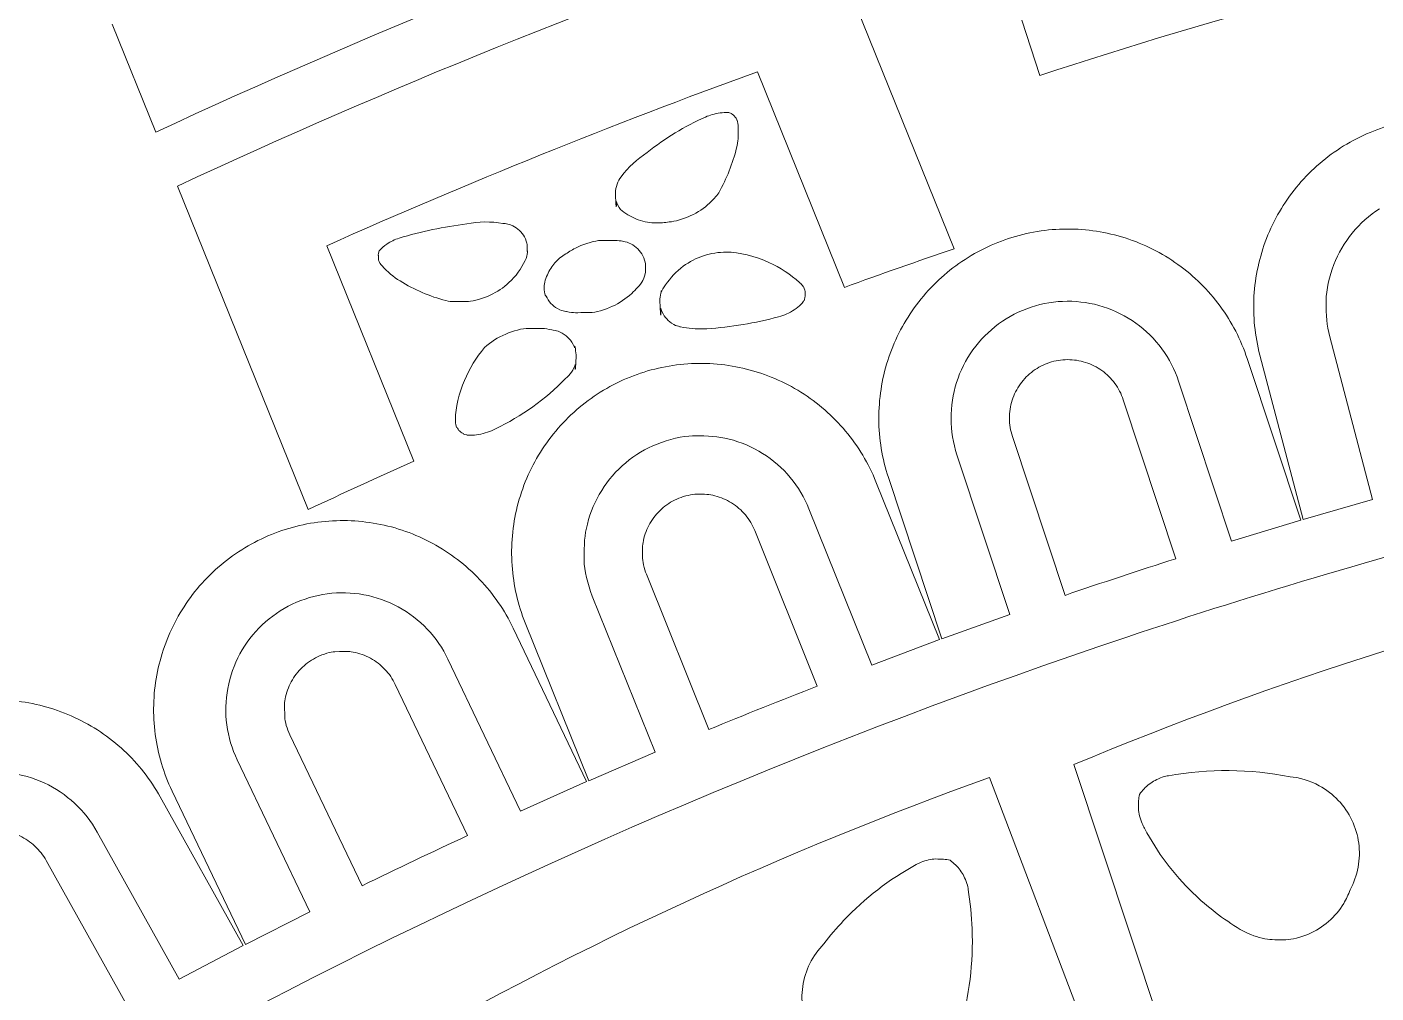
# Model space of a CAD drawing. Header units: millimetres. Extents: x -216 to 235, y -247 to 205.
# Drawn here: x -54.93 to -26.04, y 93.3 to 113.98 of the extents above; entities that cross this region are included whole.
import ezdxf

# ---------------------------------------------------------------- set-up
doc = ezdxf.new("R2010")
doc.units = ezdxf.units.MM
doc.header["$MEASUREMENT"] = 0
doc.layers.add('Camada 1', color=7, linetype='Continuous')

msp = doc.modelspace()

# ---------------------------------------------------------------- linework, layer by layer
at = {"layer": 'Camada 1', "color": 240, "lineweight": 18}
msp.add_open_spline([(40.386, -243.7514), (52.549, -242.0562), (64.5321, -239.369), (76.2543, -235.708), (76.2543, -235.708), (98.8911, -228.6351), (120.1427, -218.1082), (139.486, -204.3864), (139.486, -204.3864), (164.4969, -186.644), (185.4274, -164.233), (201.4217, -138.0695), (201.4217, -138.0695), (213.7717, -117.7741), (222.7947, -95.7966), (228.2686, -72.6782), (228.2686, -72.6782), (232.7664, -53.682), (234.7784, -34.2646), (234.2711, -14.7498), (234.2711, -14.7498), (233.6078, 8.9614), (229.2434, 32.277), (221.2854, 54.6227), (221.2854, 54.6227), (213.3274, 76.9685), (201.9717, 97.7943), (187.498, 116.5872), (187.498, 116.5872), (182.1139, 123.578), (176.3293, 130.2413), (170.1642, 136.5541), (170.1642, 136.5541), (153.5928, 153.4769), (134.5781, 167.599), (113.5883, 178.5727), (113.5883, 178.5727), (92.5985, 189.5464), (70.1505, 197.1015), (46.7969, 201.0519), (46.7969, 201.0519), (39.0919, 202.3552), (31.3295, 203.2562), (23.5308, 203.7524), (23.5308, 203.7524), (0.054, 205.2792), (-23.3725, 203.1146), (-46.1721, 197.3119), (-46.1721, 197.3119), (-57.2082, 194.503), (-67.9982, 190.8615), (-78.4793, 186.4083), (-78.4793, 186.4083), (-100.2525, 177.1917), (-120.3159, 164.6826), (-138.1754, 149.1888), (-138.1754, 149.1888), (-156.0349, 133.6951), (-171.2507, 115.5983), (-183.4483, 95.344), (-183.4483, 95.344), (-190.4371, 83.7389), (-196.3515, 71.5511), (-201.1434, 58.8799), (-201.1434, 58.8799), (-210.746, 33.3304), (-215.639, 6.4782), (-215.6655, -20.8162), (-215.6655, -20.8162), (-215.6885, -44.4186), (-212.0189, -67.7341), (-204.7472, -90.1884), (-204.7472, -90.1884), (-197.4754, -112.6427), (-186.7806, -133.683), (-172.926, -152.7913), (-172.926, -152.7913), (-167.4686, -160.3181), (-161.5547, -167.4917), (-155.2071, -174.2846)], degree=3, knots=[0, 0, 0, 0, 0.047619, 0.047619, 0.047619, 0.047619, 0.0952381, 0.0952381, 0.0952381, 0.0952381, 0.1428571, 0.1428571, 0.1428571, 0.1428571, 0.1904762, 0.1904762, 0.1904762, 0.1904762, 0.2380952, 0.2380952, 0.2380952, 0.2380952, 0.2857143, 0.2857143, 0.2857143, 0.2857143, 0.3333333, 0.3333333, 0.3333333, 0.3333333, 0.3809524, 0.3809524, 0.3809524, 0.3809524, 0.4285714, 0.4285714, 0.4285714, 0.4285714, 0.4761905, 0.4761905, 0.4761905, 0.4761905, 0.5238095, 0.5238095, 0.5238095, 0.5238095, 0.5714286, 0.5714286, 0.5714286, 0.5714286, 0.6190476, 0.6190476, 0.6190476, 0.6190476, 0.6666667, 0.6666667, 0.6666667, 0.6666667, 0.7142857, 0.7142857, 0.7142857, 0.7142857, 0.7619048, 0.7619048, 0.7619048, 0.7619048, 0.8095238, 0.8095238, 0.8095238, 0.8095238, 0.8571429, 0.8571429, 0.8571429, 0.8571429, 0.9047619, 0.9047619, 0.9047619, 0.9047619, 1, 1, 1, 1], dxfattribs=at)
at = {"layer": 'Camada 1', "color": 250, "lineweight": 18}
for points, knots in [([(169.4556, 135.5004), (152.9965, 152.348), (134.1044, 166.4135), (113.2447, 177.3504), (113.2447, 177.3504), (92.385, 188.2873), (70.0712, 195.8264), (46.8527, 199.782), (46.8527, 199.782), (39.1901, 201.0875), (31.4701, 201.9926), (23.7134, 202.4951), (23.7134, 202.4951), (0.3708, 204.0413), (-22.9262, 201.9169), (-45.6041, 196.1741), (-45.6041, 196.1741), (-56.5864, 193.3931), (-67.3248, 189.7829), (-77.7567, 185.3645), (-77.7567, 185.3645), (-99.4202, 176.2238), (-119.3871, 163.8067), (-137.1658, 148.419), (-137.1658, 148.419), (-154.9444, 133.0313), (-170.097, 115.0518), (-182.2504, 94.9233), (-182.2504, 94.9233), (-189.2131, 83.3915), (-195.1084, 71.2792), (-199.8881, 58.6848), (-199.8881, 58.6848), (-209.4979, 33.2044), (-214.3954, 6.4161), (-214.4225, -20.8161), (-214.4225, -20.8161), (-214.4225, -44.3152), (-210.6959, -67.68), (-203.3914, -90.0987), (-203.3914, -90.0987), (-196.087, -112.5174), (-185.3655, -133.5174), (-171.4908, -152.5816), (-171.4908, -152.5816), (-166.2338, -159.8049), (-160.555, -166.7015), (-154.4747, -173.2469), (-154.4747, -173.2469), (-138.5335, -190.4321), (-120.1002, -204.912), (-99.6287, -216.33), (-99.6287, -216.33), (-77.9909, -228.3986), (-54.6567, -236.727), (-30.2673, -241.0865), (-30.2673, -241.0865), (-7.2069, -245.2627), (16.2229, -245.78), (39.4452, -242.6257)], [0, 0, 0, 0, 0.0625, 0.0625, 0.0625, 0.0625, 0.125, 0.125, 0.125, 0.125, 0.1875, 0.1875, 0.1875, 0.1875, 0.25, 0.25, 0.25, 0.25, 0.3125, 0.3125, 0.3125, 0.3125, 0.375, 0.375, 0.375, 0.375, 0.4375, 0.4375, 0.4375, 0.4375, 0.5, 0.5, 0.5, 0.5, 0.5625, 0.5625, 0.5625, 0.5625, 0.625, 0.625, 0.625, 0.625, 0.6875, 0.6875, 0.6875, 0.6875, 0.75, 0.75, 0.75, 0.75, 0.8125, 0.8125, 0.8125, 0.8125, 0.875, 0.875, 0.875, 0.875, 1, 1, 1, 1]), ([(-42.0857, 142.4532), (-59.2763, 137.0247), (-75.4061, 128.9738), (-90.0778, 118.4987), (-90.0778, 118.4987), (-106.2467, 106.9547), (-120.1877, 92.8004), (-131.4849, 76.4581)], [0, 0, 0, 0, 0.3333333, 0.3333333, 0.3333333, 0.3333333, 1, 1, 1, 1]), ([(-150.9205, -77.3759), (-156.868, -60.4674), (-160.0972, -42.8367), (-160.5287, -24.9179), (-160.5287, -24.9179), (-160.7768, -14.6119), (-160.0916, -4.3259), (-158.4785, 5.8561), (-158.4785, 5.8561), (-155.6464, 23.5449), (-150.0821, 40.5729), (-141.9225, 56.5208), (-141.9225, 56.5208), (-133.7982, 72.3997), (-123.2997, 86.8191), (-110.6833, 99.4273), (-110.6833, 99.4273), (-98.0511, 112.0511), (-83.5997, 122.5434), (-67.6849, 130.6458), (-67.6849, 130.6458), (-59.3304, 134.8992), (-50.6531, 138.4478), (-41.7123, 141.2675)], [0, 0, 0, 0, 0.1428571, 0.1428571, 0.1428571, 0.1428571, 0.2857143, 0.2857143, 0.2857143, 0.2857143, 0.4285714, 0.4285714, 0.4285714, 0.4285714, 0.5714286, 0.5714286, 0.5714286, 0.5714286, 0.7142857, 0.7142857, 0.7142857, 0.7142857, 1, 1, 1, 1]), ([(-22.3298, 117.2823), (-22.1111, 116.88), (-21.8333, 116.5159), (-21.503, 116.1987), (-21.503, 116.1987), (-25.4611, 115.2875), (-29.3751, 114.2027), (-33.2375, 112.9464)], [0, 0, 0, 0, 0.3333333, 0.3333333, 0.3333333, 0.3333333, 1, 1, 1, 1]), ([(-42.2205, 110.0739), (-42.1204, 109.9901), (-42.0083, 109.923), (-41.8872, 109.8743), (-41.8872, 109.8743), (-41.7661, 109.8255), (-41.6104, 109.7874), (-41.5086, 109.7874), (-41.5086, 109.7874), (-41.3393, 109.7874), (-41.2831, 109.7873), (-41.1724, 109.8102), (-41.1724, 109.8102), (-41.0643, 109.8102), (-40.8555, 109.8747), (-40.7086, 109.9433), (-40.7086, 109.9433), (-40.5616, 110.0118), (-40.4271, 110.1025), (-40.3085, 110.2131), (-40.3085, 110.2131), (-40.2363, 110.2805), (-40.1709, 110.3545), (-40.1128, 110.4344), (-40.1128, 110.4344), (-39.9436, 110.7358), (-39.8159, 111.0569), (-39.7318, 111.3921), (-39.7318, 111.3921), (-39.6919, 111.5515), (-39.6994, 111.5981), (-39.6994, 111.8787), (-39.6994, 111.8787), (-39.6994, 111.9055), (-39.7194, 112.0318), (-39.7194, 111.9733), (-39.7194, 111.9733), (-39.7194, 111.9867), (-39.7677, 112.0747), (-39.7677, 112.057), (-39.7677, 112.057), (-39.7677, 112.0666), (-39.829, 112.1218), (-39.8394, 112.1218), (-39.8394, 112.1218), (-39.831, 112.1218), (-39.8905, 112.1513), (-39.8973, 112.1513), (-39.8973, 112.1513), (-40.0359, 112.1513), (-40.1365, 112.1401), (-40.2519, 112.1067), (-40.2519, 112.1067), (-40.3012, 112.0924), (-40.3494, 112.0748), (-40.3963, 112.054), (-40.3963, 112.054), (-40.8445, 111.8556), (-41.2634, 111.6011), (-41.6462, 111.2949)], [0, 0, 0, 0, 0.0625, 0.0625, 0.0625, 0.0625, 0.125, 0.125, 0.125, 0.125, 0.1875, 0.1875, 0.1875, 0.1875, 0.25, 0.25, 0.25, 0.25, 0.3125, 0.3125, 0.3125, 0.3125, 0.375, 0.375, 0.375, 0.375, 0.4375, 0.4375, 0.4375, 0.4375, 0.5, 0.5, 0.5, 0.5, 0.5625, 0.5625, 0.5625, 0.5625, 0.625, 0.625, 0.625, 0.625, 0.6875, 0.6875, 0.6875, 0.6875, 0.75, 0.75, 0.75, 0.75, 0.8125, 0.8125, 0.8125, 0.8125, 0.875, 0.875, 0.875, 0.875, 1, 1, 1, 1]), ([(-20.6984, 109.016), (-20.8066, 109.4275), (-20.9778, 109.8171), (-21.2079, 110.175), (-21.2079, 110.175), (-21.4379, 110.533), (-21.7211, 110.8506), (-22.0506, 111.12), (-22.0506, 111.12), (-22.38, 111.3893), (-22.7474, 111.6039), (-23.144, 111.7582), (-23.144, 111.7582), (-23.5405, 111.9126), (-23.9563, 112.0031), (-24.3812, 112.0274), (-24.3812, 112.0274), (-24.806, 112.0517), (-25.2294, 112.0092), (-25.6409, 111.9011), (-25.6409, 111.9011), (-26.0525, 111.7929), (-26.442, 111.6217), (-26.8, 111.3916), (-26.8, 111.3916), (-27.158, 111.1616), (-27.4755, 110.8783), (-27.7449, 110.5489), (-27.7449, 110.5489), (-28.0143, 110.2195), (-28.2288, 109.852), (-28.3832, 109.4555), (-28.3832, 109.4555), (-28.5376, 109.059), (-28.628, 108.6432), (-28.6523, 108.2184), (-28.6523, 108.2184), (-28.6766, 107.7935), (-28.6342, 107.3701), (-28.526, 106.9586)], [0, 0, 0, 0, 0.0909091, 0.0909091, 0.0909091, 0.0909091, 0.1818182, 0.1818182, 0.1818182, 0.1818182, 0.2727273, 0.2727273, 0.2727273, 0.2727273, 0.3636364, 0.3636364, 0.3636364, 0.3636364, 0.4545455, 0.4545455, 0.4545455, 0.4545455, 0.5454545, 0.5454545, 0.5454545, 0.5454545, 0.6363636, 0.6363636, 0.6363636, 0.6363636, 0.7272727, 0.7272727, 0.7272727, 0.7272727, 0.8181818, 0.8181818, 0.8181818, 0.8181818, 1, 1, 1, 1]), ([(-41.6462, 111.2949), (-41.8601, 111.1547), (-42.0472, 110.9803), (-42.2022, 110.7768), (-42.2022, 110.7768), (-42.2404, 110.7276), (-42.2706, 110.6731), (-42.2917, 110.6145), (-42.2917, 110.6145), (-42.3129, 110.5559), (-42.3267, 110.4872), (-42.3267, 110.4324), (-42.3267, 110.4324), (-42.3267, 110.3601), (-42.3038, 109.9291), (-42.3038, 110.2484), (-42.3038, 110.2484), (-42.3038, 110.217), (-42.2577, 110.1272), (-42.2205, 110.0739)], [0, 0, 0, 0, 0.1666667, 0.1666667, 0.1666667, 0.1666667, 0.3333333, 0.3333333, 0.3333333, 0.3333333, 0.5, 0.5, 0.5, 0.5, 0.6666667, 0.6666667, 0.6666667, 0.6666667, 1, 1, 1, 1]), ([(-27.0306, 107.3516), (-27.0974, 107.6059), (-27.1086, 107.7843), (-27.1086, 108.1301), (-27.1086, 108.1301), (-27.1086, 108.3427), (-27.0377, 108.6495), (-26.9423, 108.8945), (-26.9423, 108.8945), (-26.8469, 109.1395), (-26.7144, 109.3666), (-26.5479, 109.5701), (-26.5479, 109.5701), (-26.3815, 109.7737), (-26.1852, 109.9487), (-25.964, 110.0908)], [0, 0, 0, 0, 0.2, 0.2, 0.2, 0.2, 0.4, 0.4, 0.4, 0.4, 0.6, 0.6, 0.6, 0.6, 1, 1, 1, 1]), ([(-47.3815, 109.1923), (-47.3815, 109.2285), (-47.4057, 109.1264), (-47.4057, 109.106), (-47.4057, 109.106), (-47.4057, 109.0467), (-47.4021, 109.2007), (-47.4021, 109.0164), (-47.4021, 109.0164), (-47.4021, 108.9997), (-47.371, 108.9066), (-47.371, 108.9324), (-47.371, 108.9324), (-47.371, 108.9232), (-47.327, 108.8659), (-47.3196, 108.8659), (-47.3196, 108.8659), (-47.2076, 108.7406), (-47.079, 108.6324), (-46.9362, 108.5437), (-46.9362, 108.5437), (-46.6324, 108.3549), (-46.3037, 108.2138), (-45.9576, 108.1236), (-45.9576, 108.1236), (-45.7978, 108.0922), (-45.8045, 108.1059), (-45.4733, 108.1059), (-45.4733, 108.1059), (-45.3643, 108.1059), (-45.155, 108.1701), (-45.0073, 108.2387), (-45.0073, 108.2387), (-44.8596, 108.3073), (-44.7244, 108.3981), (-44.6052, 108.509), (-44.6052, 108.509), (-44.4599, 108.644), (-44.3429, 108.8041), (-44.2584, 108.9835), (-44.2584, 108.9835), (-44.2335, 109.0364), (-44.2098, 109.112), (-44.2098, 109.1506), (-44.2098, 109.1506), (-44.2098, 109.2754), (-44.2152, 109.0367), (-44.2152, 109.3245), (-44.2152, 109.3245), (-44.2152, 109.3577), (-44.246, 109.437), (-44.2741, 109.4883), (-44.2741, 109.4883), (-44.3023, 109.5395), (-44.3381, 109.5858), (-44.3807, 109.6258), (-44.3807, 109.6258), (-44.4233, 109.6658), (-44.4717, 109.6987), (-44.5246, 109.7237), (-44.5246, 109.7237), (-44.5904, 109.7546), (-44.6712, 109.7759), (-44.7335, 109.7759), (-44.7335, 109.7759), (-44.9916, 109.8211), (-45.2535, 109.8181), (-45.5105, 109.767), (-45.5105, 109.767), (-46.0006, 109.7056), (-46.4837, 109.6031), (-46.9566, 109.4603), (-46.9566, 109.4603), (-47.0515, 109.4317), (-47.1409, 109.3885), (-47.2223, 109.3319), (-47.2223, 109.3319), (-47.2805, 109.2914), (-47.3338, 109.2447), (-47.3815, 109.1923)], [0, 0, 0, 0, 0.047619, 0.047619, 0.047619, 0.047619, 0.0952381, 0.0952381, 0.0952381, 0.0952381, 0.1428571, 0.1428571, 0.1428571, 0.1428571, 0.1904762, 0.1904762, 0.1904762, 0.1904762, 0.2380952, 0.2380952, 0.2380952, 0.2380952, 0.2857143, 0.2857143, 0.2857143, 0.2857143, 0.3333333, 0.3333333, 0.3333333, 0.3333333, 0.3809524, 0.3809524, 0.3809524, 0.3809524, 0.4285714, 0.4285714, 0.4285714, 0.4285714, 0.4761905, 0.4761905, 0.4761905, 0.4761905, 0.5238095, 0.5238095, 0.5238095, 0.5238095, 0.5714286, 0.5714286, 0.5714286, 0.5714286, 0.6190476, 0.6190476, 0.6190476, 0.6190476, 0.6666667, 0.6666667, 0.6666667, 0.6666667, 0.7142857, 0.7142857, 0.7142857, 0.7142857, 0.7619048, 0.7619048, 0.7619048, 0.7619048, 0.8095238, 0.8095238, 0.8095238, 0.8095238, 0.8571429, 0.8571429, 0.8571429, 0.8571429, 0.9047619, 0.9047619, 0.9047619, 0.9047619, 1, 1, 1, 1]), ([(-28.7981, 106.882), (-28.9319, 107.286), (-29.1272, 107.664), (-29.3793, 108.0068), (-29.3793, 108.0068), (-29.6314, 108.3497), (-29.9339, 108.6488), (-30.2796, 108.897), (-30.2796, 108.897), (-30.6253, 109.1451), (-31.0055, 109.3361), (-31.411, 109.4653), (-31.411, 109.4653), (-31.8164, 109.5945), (-32.2267, 109.6562), (-32.6626, 109.6562), (-32.6626, 109.6562), (-33.0783, 109.6562), (-33.508, 109.5849), (-33.912, 109.4511), (-33.912, 109.4511), (-34.3159, 109.3173), (-34.6939, 109.1219), (-35.0368, 108.8699), (-35.0368, 108.8699), (-35.3796, 108.6178), (-35.6788, 108.3152), (-35.9269, 107.9695), (-35.9269, 107.9695), (-36.1751, 107.6238), (-36.3661, 107.2436), (-36.4953, 106.8381)], [0, 0, 0, 0, 0.1111111, 0.1111111, 0.1111111, 0.1111111, 0.2222222, 0.2222222, 0.2222222, 0.2222222, 0.3333333, 0.3333333, 0.3333333, 0.3333333, 0.4444444, 0.4444444, 0.4444444, 0.4444444, 0.5555556, 0.5555556, 0.5555556, 0.5555556, 0.6666667, 0.6666667, 0.6666667, 0.6666667, 0.7777778, 0.7777778, 0.7777778, 0.7777778, 1, 1, 1, 1]), ([(-43.4475, 107.9043), (-43.4639, 107.9043), (-43.3819, 107.8881), (-43.3702, 107.8881), (-43.3702, 107.8881), (-43.2059, 107.855), (-43.1971, 107.8672), (-42.8719, 107.8672), (-42.8719, 107.8672), (-42.7579, 107.8672), (-42.5439, 107.9314), (-42.3915, 108.0012), (-42.3915, 108.0012), (-42.239, 108.071), (-42.0994, 108.1637), (-41.976, 108.2771), (-41.976, 108.2771), (-41.9308, 108.3187), (-41.888, 108.3628), (-41.8479, 108.4093), (-41.8479, 108.4093), (-41.8047, 108.4525), (-41.7688, 108.502), (-41.741, 108.5564), (-41.741, 108.5564), (-41.7133, 108.6108), (-41.6848, 108.692), (-41.6848, 108.7293), (-41.6848, 108.7293), (-41.6848, 108.9113), (-41.6848, 108.7296), (-41.6848, 108.9111), (-41.6848, 108.9111), (-41.6848, 108.9483), (-41.7132, 109.0295), (-41.741, 109.084), (-41.741, 109.084), (-41.7687, 109.1384), (-41.8046, 109.1878), (-41.8478, 109.231), (-41.8478, 109.231), (-41.891, 109.2743), (-41.9404, 109.3102), (-41.9949, 109.3379), (-41.9949, 109.3379), (-42.0423, 109.3621), (-42.1172, 109.39), (-42.1449, 109.39), (-42.1449, 109.39), (-42.3094, 109.4228), (-42.3125, 109.41), (-42.6434, 109.41), (-42.6434, 109.41), (-42.7567, 109.41), (-42.9714, 109.345), (-43.1237, 109.2749), (-43.1237, 109.2749), (-43.2051, 109.2375), (-43.283, 109.1933), (-43.3569, 109.1428), (-43.3569, 109.1428), (-43.4458, 109.0949), (-43.5262, 109.0338), (-43.5959, 108.9608), (-43.5959, 108.9608), (-43.6657, 108.8878), (-43.7232, 108.8048), (-43.767, 108.7138), (-43.767, 108.7138), (-43.8114, 108.6214), (-43.854, 108.4888), (-43.854, 108.4213), (-43.854, 108.4213), (-43.854, 108.3705), (-43.8201, 108.1314), (-43.8201, 108.2496), (-43.8201, 108.2496), (-43.8201, 108.2248), (-43.7711, 108.143), (-43.7347, 108.0968), (-43.7347, 108.0968), (-43.6984, 108.0505), (-43.6552, 108.0105), (-43.6063, 107.9778), (-43.6063, 107.9778), (-43.5575, 107.945), (-43.4755, 107.9043), (-43.4475, 107.9043)], [0, 0, 0, 0, 0.0434783, 0.0434783, 0.0434783, 0.0434783, 0.0869565, 0.0869565, 0.0869565, 0.0869565, 0.1304348, 0.1304348, 0.1304348, 0.1304348, 0.173913, 0.173913, 0.173913, 0.173913, 0.2173913, 0.2173913, 0.2173913, 0.2173913, 0.2608696, 0.2608696, 0.2608696, 0.2608696, 0.3043478, 0.3043478, 0.3043478, 0.3043478, 0.3478261, 0.3478261, 0.3478261, 0.3478261, 0.3913043, 0.3913043, 0.3913043, 0.3913043, 0.4347826, 0.4347826, 0.4347826, 0.4347826, 0.4782609, 0.4782609, 0.4782609, 0.4782609, 0.5217391, 0.5217391, 0.5217391, 0.5217391, 0.5652174, 0.5652174, 0.5652174, 0.5652174, 0.6086957, 0.6086957, 0.6086957, 0.6086957, 0.6521739, 0.6521739, 0.6521739, 0.6521739, 0.6956522, 0.6956522, 0.6956522, 0.6956522, 0.7391304, 0.7391304, 0.7391304, 0.7391304, 0.7826087, 0.7826087, 0.7826087, 0.7826087, 0.826087, 0.826087, 0.826087, 0.826087, 0.8695652, 0.8695652, 0.8695652, 0.8695652, 0.9130435, 0.9130435, 0.9130435, 0.9130435, 1, 1, 1, 1]), ([(-40.3703, 107.5201), (-39.8494, 107.554), (-39.3344, 107.6398), (-38.8306, 107.7766), (-38.8306, 107.7766), (-38.7123, 107.8088), (-38.6004, 107.859), (-38.4978, 107.9262), (-38.4978, 107.9262), (-38.4439, 107.9615), (-38.393, 108.0012), (-38.3456, 108.0449), (-38.3456, 108.0449), (-38.323, 108.0689), (-38.2904, 108.1135), (-38.2904, 108.1257), (-38.2904, 108.1257), (-38.2904, 108.0883), (-38.2629, 108.1981), (-38.2629, 108.2197), (-38.2629, 108.2197), (-38.2629, 108.291), (-38.2657, 108.1617), (-38.2657, 108.3175), (-38.2657, 108.3175), (-38.2657, 108.3362), (-38.2987, 108.4389), (-38.2987, 108.4096), (-38.2987, 108.4096), (-38.2987, 108.421), (-38.3346, 108.4645), (-38.3585, 108.4871), (-38.3585, 108.4871), (-38.3665, 108.4946), (-38.3824, 108.5084), (-38.3837, 108.5084), (-38.3837, 108.5084), (-38.5782, 108.6863), (-38.7981, 108.8316), (-39.038, 108.9406), (-39.038, 108.9406), (-39.3274, 109.0721), (-39.6809, 109.1623), (-39.9537, 109.1623), (-39.9537, 109.1623), (-40.1147, 109.1623), (-40.281, 109.1347), (-40.4374, 109.0829), (-40.4374, 109.0829), (-40.5938, 109.0312), (-40.7402, 108.9556), (-40.8729, 108.858), (-40.8729, 108.858), (-41.0224, 108.7482), (-41.1502, 108.6137), (-41.2524, 108.459), (-41.2524, 108.459), (-41.2891, 108.4128), (-41.3387, 108.3309), (-41.3387, 108.3063), (-41.3387, 108.3063), (-41.3387, 108.4195), (-41.3736, 108.1844), (-41.3736, 108.1344), (-41.3736, 108.1344), (-41.3736, 108.0624), (-41.3537, 107.5694), (-41.3537, 107.9601), (-41.3537, 107.9601), (-41.3537, 107.9317), (-41.3135, 107.8496), (-41.2809, 107.8005)], [0, 0, 0, 0, 0.0526316, 0.0526316, 0.0526316, 0.0526316, 0.1052632, 0.1052632, 0.1052632, 0.1052632, 0.1578947, 0.1578947, 0.1578947, 0.1578947, 0.2105263, 0.2105263, 0.2105263, 0.2105263, 0.2631579, 0.2631579, 0.2631579, 0.2631579, 0.3157895, 0.3157895, 0.3157895, 0.3157895, 0.3684211, 0.3684211, 0.3684211, 0.3684211, 0.4210526, 0.4210526, 0.4210526, 0.4210526, 0.4736842, 0.4736842, 0.4736842, 0.4736842, 0.5263158, 0.5263158, 0.5263158, 0.5263158, 0.5789474, 0.5789474, 0.5789474, 0.5789474, 0.6315789, 0.6315789, 0.6315789, 0.6315789, 0.6842105, 0.6842105, 0.6842105, 0.6842105, 0.7368421, 0.7368421, 0.7368421, 0.7368421, 0.7894737, 0.7894737, 0.7894737, 0.7894737, 0.8421053, 0.8421053, 0.8421053, 0.8421053, 0.8947368, 0.8947368, 0.8947368, 0.8947368, 1, 1, 1, 1]), ([(-35.0132, 104.8234), (-35.0959, 105.0729), (-35.14, 105.3385), (-35.14, 105.5953), (-35.14, 105.5953), (-35.14, 105.8647), (-35.1018, 106.1182), (-35.022, 106.3687), (-35.022, 106.3687), (-34.9422, 106.6192), (-34.8242, 106.8542), (-34.6708, 107.0678), (-34.6708, 107.0678), (-34.5175, 107.2814), (-34.3326, 107.4683), (-34.1208, 107.6241), (-34.1208, 107.6241), (-33.9089, 107.7798), (-33.6754, 107.9006), (-33.4258, 107.9832), (-33.4258, 107.9832), (-33.1762, 108.0659), (-32.9107, 108.11), (-32.6538, 108.11), (-32.6538, 108.11), (-32.3845, 108.11), (-32.1309, 108.0719), (-31.8804, 107.992), (-31.8804, 107.992), (-31.6299, 107.9122), (-31.3949, 107.7942), (-31.1814, 107.6409), (-31.1814, 107.6409), (-30.9678, 107.4875), (-30.7808, 107.3026), (-30.625, 107.0908), (-30.625, 107.0908), (-30.4693, 106.879), (-30.3486, 106.6454), (-30.2659, 106.3958)], [0, 0, 0, 0, 0.0909091, 0.0909091, 0.0909091, 0.0909091, 0.1818182, 0.1818182, 0.1818182, 0.1818182, 0.2727273, 0.2727273, 0.2727273, 0.2727273, 0.3636364, 0.3636364, 0.3636364, 0.3636364, 0.4545455, 0.4545455, 0.4545455, 0.4545455, 0.5454545, 0.5454545, 0.5454545, 0.5454545, 0.6363636, 0.6363636, 0.6363636, 0.6363636, 0.7272727, 0.7272727, 0.7272727, 0.7272727, 0.8181818, 0.8181818, 0.8181818, 0.8181818, 1, 1, 1, 1]), ([(-41.2809, 107.8005), (-41.2483, 107.7513), (-41.2085, 107.7079), (-41.1623, 107.6712), (-41.1623, 107.6712), (-41.1162, 107.6345), (-41.0343, 107.5849), (-41.0097, 107.5849), (-41.0097, 107.5849), (-41.0218, 107.5849), (-40.9406, 107.5619), (-40.9311, 107.5619), (-40.9311, 107.5619), (-40.7467, 107.5223), (-40.6409, 107.5201), (-40.3703, 107.5201)], [0, 0, 0, 0, 0.2, 0.2, 0.2, 0.2, 0.4, 0.4, 0.4, 0.4, 0.6, 0.6, 0.6, 0.6, 1, 1, 1, 1]), ([(-44.6755, 107.4077), (-44.842, 107.3367), (-44.9942, 107.2387), (-45.1279, 107.1166), (-45.1279, 107.1166), (-45.3082, 106.9055), (-45.4534, 106.6687), (-45.5597, 106.4122), (-45.5597, 106.4122), (-45.6679, 106.1512), (-45.7538, 105.8124), (-45.7538, 105.5945), (-45.7538, 105.5945), (-45.7538, 105.525), (-45.7506, 105.6652), (-45.7506, 105.4961), (-45.7506, 105.4961), (-45.7506, 105.4774), (-45.7172, 105.3745), (-45.7172, 105.4036), (-45.7172, 105.4036), (-45.7172, 105.3921), (-45.6809, 105.3485), (-45.6567, 105.3259), (-45.6567, 105.3259), (-45.6326, 105.3033), (-45.5876, 105.2707), (-45.5752, 105.2707), (-45.5752, 105.2707), (-45.6136, 105.2707), (-45.5026, 105.2434), (-45.4807, 105.2434), (-45.4807, 105.2434), (-45.551, 105.2434), (-45.4541, 105.241), (-45.4375, 105.241), (-45.4375, 105.241), (-45.3182, 105.241), (-45.1876, 105.264), (-45.0684, 105.3045), (-45.0684, 105.3045), (-45.009, 105.3247), (-44.9514, 105.3494), (-44.8959, 105.3787), (-44.8959, 105.3787), (-44.3319, 105.6454), (-43.8251, 106.0094), (-43.392, 106.4585), (-43.392, 106.4585), (-43.3437, 106.4959), (-43.3019, 106.5404), (-43.2675, 106.591), (-43.2675, 106.591), (-43.2331, 106.6415), (-43.19, 106.7266), (-43.19, 106.7554), (-43.19, 106.7554), (-43.19, 106.4568), (-43.1671, 106.8656), (-43.1671, 106.9357), (-43.1671, 106.9357), (-43.1671, 106.9899), (-43.2011, 107.245), (-43.2011, 107.1143), (-43.2011, 107.1143), (-43.2011, 107.1403), (-43.2511, 107.2253), (-43.2885, 107.2736), (-43.2885, 107.2736), (-43.3259, 107.3219), (-43.3704, 107.3637), (-43.421, 107.3981), (-43.421, 107.3981), (-43.4714, 107.4325), (-43.5566, 107.4756), (-43.5854, 107.4756), (-43.5854, 107.4756), (-43.553, 107.4756), (-43.6684, 107.4958), (-43.6886, 107.4958), (-43.6886, 107.4958), (-43.8529, 107.5334), (-43.9196, 107.5299), (-44.189, 107.5299), (-44.189, 107.5299), (-44.3124, 107.5299), (-44.5204, 107.4738), (-44.6755, 107.4077)], [0, 0, 0, 0, 0.0434783, 0.0434783, 0.0434783, 0.0434783, 0.0869565, 0.0869565, 0.0869565, 0.0869565, 0.1304348, 0.1304348, 0.1304348, 0.1304348, 0.173913, 0.173913, 0.173913, 0.173913, 0.2173913, 0.2173913, 0.2173913, 0.2173913, 0.2608696, 0.2608696, 0.2608696, 0.2608696, 0.3043478, 0.3043478, 0.3043478, 0.3043478, 0.3478261, 0.3478261, 0.3478261, 0.3478261, 0.3913043, 0.3913043, 0.3913043, 0.3913043, 0.4347826, 0.4347826, 0.4347826, 0.4347826, 0.4782609, 0.4782609, 0.4782609, 0.4782609, 0.5217391, 0.5217391, 0.5217391, 0.5217391, 0.5652174, 0.5652174, 0.5652174, 0.5652174, 0.6086957, 0.6086957, 0.6086957, 0.6086957, 0.6521739, 0.6521739, 0.6521739, 0.6521739, 0.6956522, 0.6956522, 0.6956522, 0.6956522, 0.7391304, 0.7391304, 0.7391304, 0.7391304, 0.7826087, 0.7826087, 0.7826087, 0.7826087, 0.826087, 0.826087, 0.826087, 0.826087, 0.8695652, 0.8695652, 0.8695652, 0.8695652, 0.9130435, 0.9130435, 0.9130435, 0.9130435, 1, 1, 1, 1]), ([(-28.526, 106.9586), (-28.526, 106.9586), (-27.6006, 103.4377), (-27.6006, 103.4377), (-27.6006, 103.4377), (-27.6006, 103.4377), (-26.1148, 103.8676), (-26.1148, 103.8676), (-26.1148, 103.8676), (-26.1148, 103.8676), (-27.0306, 107.3516), (-27.0306, 107.3516)], [0, 0, 0, 0, 0.25, 0.25, 0.25, 0.25, 0.5, 0.5, 0.5, 0.5, 1, 1, 1, 1]), ([(-30.2659, 106.3958), (-30.2659, 106.3958), (-29.1322, 102.973), (-29.1322, 102.973), (-29.1322, 102.973), (-29.1322, 102.973), (-27.6527, 103.4242), (-27.6527, 103.4242), (-27.6527, 103.4242), (-27.6527, 103.4242), (-28.7981, 106.882), (-28.7981, 106.882)], [0, 0, 0, 0, 0.25, 0.25, 0.25, 0.25, 0.5, 0.5, 0.5, 0.5, 1, 1, 1, 1]), ([(-36.7477, 104.2437), (-36.9066, 104.6384), (-37.1253, 105.0035), (-37.3984, 105.3298), (-37.3984, 105.3298), (-37.6715, 105.6561), (-37.9923, 105.9357), (-38.3529, 106.1616), (-38.3529, 106.1616), (-38.7135, 106.3876), (-39.105, 106.5543), (-39.5177, 106.6578), (-39.5177, 106.6578), (-39.9305, 106.7613), (-40.3543, 106.7989), (-40.7788, 106.7698), (-40.7788, 106.7698), (-41.2034, 106.7406), (-41.6181, 106.6455), (-42.0128, 106.4866), (-42.0128, 106.4866), (-42.4076, 106.3277), (-42.7726, 106.109), (-43.0989, 105.8359), (-43.0989, 105.8359), (-43.4253, 105.5627), (-43.7048, 105.242), (-43.9308, 104.8814), (-43.9308, 104.8814), (-44.1567, 104.5208), (-44.3235, 104.1293), (-44.427, 103.7166), (-44.427, 103.7166), (-44.5305, 103.3038), (-44.5681, 102.88), (-44.5389, 102.4554), (-44.5389, 102.4554), (-44.5098, 102.0309), (-44.4146, 101.6162), (-44.2557, 101.2215)], [0, 0, 0, 0, 0.0909091, 0.0909091, 0.0909091, 0.0909091, 0.1818182, 0.1818182, 0.1818182, 0.1818182, 0.2727273, 0.2727273, 0.2727273, 0.2727273, 0.3636364, 0.3636364, 0.3636364, 0.3636364, 0.4545455, 0.4545455, 0.4545455, 0.4545455, 0.5454545, 0.5454545, 0.5454545, 0.5454545, 0.6363636, 0.6363636, 0.6363636, 0.6363636, 0.7272727, 0.7272727, 0.7272727, 0.7272727, 0.8181818, 0.8181818, 0.8181818, 0.8181818, 1, 1, 1, 1]), ([(-36.4953, 106.8381), (-36.6244, 106.4327), (-36.6862, 106.0224), (-36.6862, 105.5865), (-36.6862, 105.5865), (-36.6862, 105.1709), (-36.6148, 104.7411), (-36.481, 104.3372)], [0, 0, 0, 0, 0.3333333, 0.3333333, 0.3333333, 0.3333333, 1, 1, 1, 1]), ([(-33.8264, 105.2165), (-33.8677, 105.3413), (-33.8897, 105.4741), (-33.8897, 105.6025), (-33.8897, 105.6025), (-33.8897, 105.7371), (-33.8707, 105.8639), (-33.8308, 105.9891), (-33.8308, 105.9891), (-33.7908, 106.1144), (-33.7318, 106.2319), (-33.6552, 106.3387), (-33.6552, 106.3387), (-33.5785, 106.4455), (-33.4861, 106.539), (-33.3802, 106.6168), (-33.3802, 106.6168), (-33.2743, 106.6947), (-33.1575, 106.7551), (-33.0326, 106.7964), (-33.0326, 106.7964), (-32.9079, 106.8378), (-32.7751, 106.8598), (-32.6467, 106.8598), (-32.6467, 106.8598), (-32.512, 106.8598), (-32.3853, 106.8407), (-32.26, 106.8008)], [0, 0, 0, 0, 0.125, 0.125, 0.125, 0.125, 0.25, 0.25, 0.25, 0.25, 0.375, 0.375, 0.375, 0.375, 0.5, 0.5, 0.5, 0.5, 0.625, 0.625, 0.625, 0.625, 0.75, 0.75, 0.75, 0.75, 1, 1, 1, 1]), ([(-32.26, 106.8008), (-32.1347, 106.7609), (-32.0172, 106.7019), (-31.9105, 106.6252), (-31.9105, 106.6252), (-31.8037, 106.5485), (-31.7102, 106.4561), (-31.6323, 106.3502), (-31.6323, 106.3502), (-31.5544, 106.2443), (-31.4941, 106.1275), (-31.4527, 106.0027)], [0, 0, 0, 0, 0.25, 0.25, 0.25, 0.25, 0.5, 0.5, 0.5, 0.5, 1, 1, 1, 1]), ([(-103.4421, 40.456), (-100.9464, 45.0496), (-98.1754, 49.4827), (-95.1396, 53.7387), (-95.1396, 53.7387), (-87.3026, 64.7255), (-77.8434, 74.3511), (-66.9949, 82.3784), (-66.9949, 82.3784), (-56.1464, 90.4057), (-44.1757, 96.6371), (-31.3775, 100.9192), (-31.3775, 100.9192), (-25.6993, 102.819), (-19.9023, 104.3175), (-14.0147, 105.4073), (-14.0147, 105.4073), (-14.6482, 104.7019), (-15.1635, 103.906), (-15.548, 103.0394), (-15.548, 103.0394), (-15.9325, 102.1727), (-16.1767, 101.2566), (-16.2746, 100.3135), (-16.2746, 100.3135), (-16.3725, 99.3704), (-16.3216, 98.4237), (-16.1233, 97.4965), (-16.1233, 97.4965), (-15.925, 96.5693), (-15.584, 95.6847), (-15.1089, 94.8642), (-15.1089, 94.8642), (-14.6338, 94.0437), (-14.0361, 93.3076), (-13.3307, 92.6741), (-13.3307, 92.6741), (-12.6253, 92.0406), (-11.8294, 91.5253), (-10.9628, 91.1407), (-10.9628, 91.1407), (-10.6666, 91.0094), (-10.3638, 90.8941), (-10.0553, 90.7953), (-10.0553, 90.7953), (-21.7327, 88.7771), (-32.9506, 84.957), (-43.4328, 79.4291), (-43.4328, 79.4291), (-46.9828, 77.557), (-50.4278, 75.498), (-53.7581, 73.2582)], [0, 0, 0, 0, 0.0714286, 0.0714286, 0.0714286, 0.0714286, 0.1428571, 0.1428571, 0.1428571, 0.1428571, 0.2142857, 0.2142857, 0.2142857, 0.2142857, 0.2857143, 0.2857143, 0.2857143, 0.2857143, 0.3571429, 0.3571429, 0.3571429, 0.3571429, 0.4285714, 0.4285714, 0.4285714, 0.4285714, 0.5, 0.5, 0.5, 0.5, 0.5714286, 0.5714286, 0.5714286, 0.5714286, 0.6428571, 0.6428571, 0.6428571, 0.6428571, 0.7142857, 0.7142857, 0.7142857, 0.7142857, 0.7857143, 0.7857143, 0.7857143, 0.7857143, 0.8571429, 0.8571429, 0.8571429, 0.8571429, 1, 1, 1, 1]), ([(-42.8213, 101.7989), (-42.9195, 102.0428), (-42.9963, 102.3564), (-42.9963, 102.5613), (-42.9963, 102.5613), (-42.9963, 102.9304), (-42.9911, 103.0855), (-42.9271, 103.3406), (-42.9271, 103.3406), (-42.8632, 103.5956), (-42.7602, 103.8375), (-42.6205, 104.0603), (-42.6205, 104.0603), (-42.4809, 104.2831), (-42.3082, 104.4813), (-42.1065, 104.6501), (-42.1065, 104.6501), (-41.9049, 104.8188), (-41.6794, 104.954), (-41.4355, 105.0521), (-41.4355, 105.0521), (-41.1915, 105.1503), (-40.8779, 105.2271), (-40.673, 105.2271), (-40.673, 105.2271), (-40.3039, 105.2271), (-40.1488, 105.2219), (-39.8937, 105.158), (-39.8937, 105.158), (-39.6387, 105.094), (-39.3968, 104.991), (-39.174, 104.8514)], [0, 0, 0, 0, 0.1111111, 0.1111111, 0.1111111, 0.1111111, 0.2222222, 0.2222222, 0.2222222, 0.2222222, 0.3333333, 0.3333333, 0.3333333, 0.3333333, 0.4444444, 0.4444444, 0.4444444, 0.4444444, 0.5555556, 0.5555556, 0.5555556, 0.5555556, 0.6666667, 0.6666667, 0.6666667, 0.6666667, 0.7777778, 0.7777778, 0.7777778, 0.7777778, 1, 1, 1, 1]), ([(-39.174, 104.8514), (-38.9512, 104.7118), (-38.753, 104.539), (-38.5842, 104.3374), (-38.5842, 104.3374), (-38.4155, 104.1358), (-38.2804, 103.9102), (-38.1822, 103.6663)], [0, 0, 0, 0, 0.3333333, 0.3333333, 0.3333333, 0.3333333, 1, 1, 1, 1]), ([(-36.481, 104.3372), (-36.481, 104.3372), (-35.3363, 100.8814), (-35.3363, 100.8814), (-35.3363, 100.8814), (-35.3363, 100.8814), (-33.8805, 101.4038), (-33.8805, 101.4038), (-33.8805, 101.4038), (-33.8805, 101.4038), (-35.0132, 104.8234), (-35.0132, 104.8234)], [0, 0, 0, 0, 0.25, 0.25, 0.25, 0.25, 0.5, 0.5, 0.5, 0.5, 1, 1, 1, 1]), ([(-38.1822, 103.6663), (-38.1822, 103.6663), (-36.8357, 100.3214), (-36.8357, 100.3214), (-36.8357, 100.3214), (-36.8357, 100.3214), (-35.3875, 100.8647), (-35.3875, 100.8647), (-35.3875, 100.8647), (-35.3875, 100.8647), (-36.7477, 104.2437), (-36.7477, 104.2437)], [0, 0, 0, 0, 0.25, 0.25, 0.25, 0.25, 0.5, 0.5, 0.5, 0.5, 1, 1, 1, 1]), ([(-41.6615, 102.2657), (-41.7106, 102.3877), (-41.749, 102.5445), (-41.749, 102.647), (-41.749, 102.647), (-41.749, 102.8315), (-41.7464, 102.909), (-41.7144, 103.0366), (-41.7144, 103.0366), (-41.6825, 103.1641), (-41.6309, 103.285), (-41.5611, 103.3964), (-41.5611, 103.3964), (-41.4913, 103.5079), (-41.4049, 103.6069), (-41.3042, 103.6913), (-41.3042, 103.6913), (-41.2033, 103.7757), (-41.0905, 103.8433), (-40.9686, 103.8923), (-40.9686, 103.8923), (-40.8466, 103.9415), (-40.6898, 103.9799), (-40.5873, 103.9799), (-40.5873, 103.9799), (-40.4028, 103.9799), (-40.3252, 103.9772), (-40.1977, 103.9453), (-40.1977, 103.9453), (-40.0702, 103.9133), (-39.9492, 103.8618), (-39.8379, 103.792), (-39.8379, 103.792), (-39.7265, 103.7222), (-39.6274, 103.6358), (-39.543, 103.535), (-39.543, 103.535), (-39.4586, 103.4342), (-39.391, 103.3214), (-39.3419, 103.1994)], [0, 0, 0, 0, 0.0909091, 0.0909091, 0.0909091, 0.0909091, 0.1818182, 0.1818182, 0.1818182, 0.1818182, 0.2727273, 0.2727273, 0.2727273, 0.2727273, 0.3636364, 0.3636364, 0.3636364, 0.3636364, 0.4545455, 0.4545455, 0.4545455, 0.4545455, 0.5454545, 0.5454545, 0.5454545, 0.5454545, 0.6363636, 0.6363636, 0.6363636, 0.6363636, 0.7272727, 0.7272727, 0.7272727, 0.7272727, 0.8181818, 0.8181818, 0.8181818, 0.8181818, 1, 1, 1, 1]), ([(-44.5161, 101.1114), (-44.6994, 101.4954), (-44.9406, 101.846), (-45.2337, 102.1545), (-45.2337, 102.1545), (-45.5267, 102.463), (-45.8644, 102.7219), (-46.2385, 102.9248), (-46.2385, 102.9248), (-46.6125, 103.1276), (-47.0137, 103.2695), (-47.4321, 103.3468), (-47.4321, 103.3468), (-47.8506, 103.4242), (-48.276, 103.4351), (-48.6978, 103.3794)], [0, 0, 0, 0, 0.2, 0.2, 0.2, 0.2, 0.4, 0.4, 0.4, 0.4, 0.6, 0.6, 0.6, 0.6, 1, 1, 1, 1]), ([(-48.6978, 103.3794), (-49.1197, 103.3237), (-49.5276, 103.2026), (-49.9116, 103.0193), (-49.9116, 103.0193), (-50.2956, 102.8359), (-50.6462, 102.5947), (-50.9547, 102.3017), (-50.9547, 102.3017), (-51.2632, 102.0086), (-51.5221, 101.6709), (-51.725, 101.2969), (-51.725, 101.2969), (-51.9279, 100.9228), (-52.0697, 100.5216), (-52.1471, 100.1032), (-52.1471, 100.1032), (-52.2244, 99.6847), (-52.2354, 99.2593), (-52.1796, 98.8375), (-52.1796, 98.8375), (-52.1239, 98.4156), (-52.0028, 98.0077), (-51.8195, 97.6237)], [0, 0, 0, 0, 0.1428571, 0.1428571, 0.1428571, 0.1428571, 0.2857143, 0.2857143, 0.2857143, 0.2857143, 0.4285714, 0.4285714, 0.4285714, 0.4285714, 0.5714286, 0.5714286, 0.5714286, 0.5714286, 0.7142857, 0.7142857, 0.7142857, 0.7142857, 1, 1, 1, 1]), ([(-50.4241, 98.29), (-50.5374, 98.5273), (-50.6122, 98.7794), (-50.6467, 99.04), (-50.6467, 99.04), (-50.6811, 99.3007), (-50.6744, 99.5635), (-50.6266, 99.8221), (-50.6266, 99.8221), (-50.5788, 100.0806), (-50.4911, 100.3285), (-50.3658, 100.5597), (-50.3658, 100.5597), (-50.2404, 100.7908), (-50.0805, 100.9995), (-49.8898, 101.1805), (-49.8898, 101.1805), (-49.6992, 101.3616), (-49.4826, 101.5106), (-49.2453, 101.6239), (-49.2453, 101.6239), (-49.008, 101.7372), (-48.756, 101.812), (-48.4953, 101.8465), (-48.4953, 101.8465), (-48.2346, 101.8809), (-47.9718, 101.8741), (-47.7132, 101.8264), (-47.7132, 101.8264), (-47.4547, 101.7786), (-47.2068, 101.6909), (-46.9757, 101.5656), (-46.9757, 101.5656), (-46.7445, 101.4402), (-46.5359, 101.2802), (-46.3548, 101.0896), (-46.3548, 101.0896), (-46.1737, 100.899), (-46.0247, 100.6823), (-45.9114, 100.4451)], [0, 0, 0, 0, 0.0909091, 0.0909091, 0.0909091, 0.0909091, 0.1818182, 0.1818182, 0.1818182, 0.1818182, 0.2727273, 0.2727273, 0.2727273, 0.2727273, 0.3636364, 0.3636364, 0.3636364, 0.3636364, 0.4545455, 0.4545455, 0.4545455, 0.4545455, 0.5454545, 0.5454545, 0.5454545, 0.5454545, 0.6363636, 0.6363636, 0.6363636, 0.6363636, 0.7272727, 0.7272727, 0.7272727, 0.7272727, 0.8181818, 0.8181818, 0.8181818, 0.8181818, 1, 1, 1, 1]), ([(-44.2557, 101.2215), (-44.2557, 101.2215), (-42.8963, 97.8443), (-42.8963, 97.8443), (-42.8963, 97.8443), (-42.8963, 97.8443), (-41.4761, 98.4571), (-41.4761, 98.4571), (-41.4761, 98.4571), (-41.4761, 98.4571), (-42.8213, 101.7989), (-42.8213, 101.7989)], [0, 0, 0, 0, 0.25, 0.25, 0.25, 0.25, 0.5, 0.5, 0.5, 0.5, 1, 1, 1, 1]), ([(-45.9114, 100.4451), (-45.9114, 100.4451), (-44.3576, 97.1913), (-44.3576, 97.1913), (-44.3576, 97.1913), (-44.3576, 97.1913), (-42.9464, 97.8244), (-42.9464, 97.8244), (-42.9464, 97.8244), (-42.9464, 97.8244), (-44.5161, 101.1114), (-44.5161, 101.1114)], [0, 0, 0, 0, 0.25, 0.25, 0.25, 0.25, 0.5, 0.5, 0.5, 0.5, 1, 1, 1, 1]), ([(-49.2959, 98.8288), (-49.3526, 98.9474), (-49.4072, 99.1183), (-49.4072, 99.2038), (-49.4072, 99.2038), (-49.4072, 99.4987), (-49.4211, 99.4655), (-49.3972, 99.5948), (-49.3972, 99.5948), (-49.3733, 99.7241), (-49.3294, 99.848), (-49.2668, 99.9636), (-49.2668, 99.9636), (-49.2041, 100.0792), (-49.1241, 100.1835), (-49.0288, 100.274), (-49.0288, 100.274), (-48.9335, 100.3646), (-48.8252, 100.4391), (-48.7065, 100.4957), (-48.7065, 100.4957), (-48.5879, 100.5524), (-48.4171, 100.607), (-48.3315, 100.607), (-48.3315, 100.607), (-48.0366, 100.607), (-48.0698, 100.6209), (-47.9405, 100.5969), (-47.9405, 100.5969), (-47.8112, 100.5731), (-47.6873, 100.5292), (-47.5717, 100.4666), (-47.5717, 100.4666), (-47.4561, 100.4039), (-47.3518, 100.3239), (-47.2613, 100.2286), (-47.2613, 100.2286), (-47.1707, 100.1332), (-47.0962, 100.0249), (-47.0396, 99.9063)], [0, 0, 0, 0, 0.0909091, 0.0909091, 0.0909091, 0.0909091, 0.1818182, 0.1818182, 0.1818182, 0.1818182, 0.2727273, 0.2727273, 0.2727273, 0.2727273, 0.3636364, 0.3636364, 0.3636364, 0.3636364, 0.4545455, 0.4545455, 0.4545455, 0.4545455, 0.5454545, 0.5454545, 0.5454545, 0.5454545, 0.6363636, 0.6363636, 0.6363636, 0.6363636, 0.7272727, 0.7272727, 0.7272727, 0.7272727, 0.8181818, 0.8181818, 0.8181818, 0.8181818, 1, 1, 1, 1]), ([(-52.0724, 97.4975), (-52.2795, 97.8692), (-52.5422, 98.204), (-52.8541, 98.4935), (-52.8541, 98.4935), (-53.1659, 98.783), (-53.5192, 99.0202), (-53.9053, 99.1992), (-53.9053, 99.1992), (-54.2913, 99.3781), (-54.7006, 99.4945), (-55.1231, 99.5455)], [0, 0, 0, 0, 0.25, 0.25, 0.25, 0.25, 0.5, 0.5, 0.5, 0.5, 1, 1, 1, 1]), ([(-51.8195, 97.6237), (-51.8195, 97.6237), (-50.2507, 94.3386), (-50.2507, 94.3386), (-50.2507, 94.3386), (-50.2507, 94.3386), (-48.8718, 95.0394), (-48.8718, 95.0394), (-48.8718, 95.0394), (-48.8718, 95.0394), (-50.4241, 98.29), (-50.4241, 98.29)], [0, 0, 0, 0, 0.25, 0.25, 0.25, 0.25, 0.5, 0.5, 0.5, 0.5, 1, 1, 1, 1]), ([(-57.7916, 94.3108), (-57.9196, 94.5404), (-58.0101, 94.7873), (-58.0608, 95.0453), (-58.0608, 95.0453), (-58.1115, 95.3033), (-58.1213, 95.566), (-58.0898, 95.8271), (-58.0898, 95.8271), (-58.0584, 96.0881), (-57.9864, 96.341), (-57.8759, 96.5795), (-57.8759, 96.5795), (-57.7653, 96.8181), (-57.6187, 97.0364), (-57.4399, 97.2291), (-57.4399, 97.2291), (-57.261, 97.4218), (-57.0541, 97.5841), (-56.8244, 97.7121), (-56.8244, 97.7121), (-56.5947, 97.8401), (-56.3479, 97.9305), (-56.0899, 97.9813), (-56.0899, 97.9813), (-55.8319, 98.032), (-55.5691, 98.0418), (-55.3081, 98.0103), (-55.3081, 98.0103), (-55.0471, 97.9788), (-54.7942, 97.9069), (-54.5556, 97.7963), (-54.5556, 97.7963), (-54.3171, 97.6857), (-54.0988, 97.5392), (-53.9061, 97.3603), (-53.9061, 97.3603), (-53.7134, 97.1814), (-53.5511, 96.9746), (-53.4231, 96.7449)], [0, 0, 0, 0, 0.0909091, 0.0909091, 0.0909091, 0.0909091, 0.1818182, 0.1818182, 0.1818182, 0.1818182, 0.2727273, 0.2727273, 0.2727273, 0.2727273, 0.3636364, 0.3636364, 0.3636364, 0.3636364, 0.4545455, 0.4545455, 0.4545455, 0.4545455, 0.5454545, 0.5454545, 0.5454545, 0.5454545, 0.6363636, 0.6363636, 0.6363636, 0.6363636, 0.7272727, 0.7272727, 0.7272727, 0.7272727, 0.8181818, 0.8181818, 0.8181818, 0.8181818, 1, 1, 1, 1]), ([(-28.9449, 94.6617), (-28.7993, 94.5746), (-28.6419, 94.5113), (-28.4765, 94.4734), (-28.4765, 94.4734), (-28.3111, 94.4355), (-28.2439, 94.439), (-27.9728, 94.439), (-27.9728, 94.439), (-27.8486, 94.439), (-27.6393, 94.4954), (-27.4832, 94.562), (-27.4832, 94.562), (-27.3271, 94.6285), (-27.1834, 94.7187), (-27.0555, 94.8303), (-27.0555, 94.8303), (-26.9276, 94.9418), (-26.8188, 95.0719), (-26.7317, 95.2175), (-26.7317, 95.2175), (-26.6766, 95.3095), (-26.631, 95.4065), (-26.5952, 95.5075), (-26.5952, 95.5075), (-26.5127, 95.6594), (-26.455, 95.8222), (-26.4235, 95.9921), (-26.4235, 95.9921), (-26.392, 96.162), (-26.3874, 96.3347), (-26.4099, 96.5061), (-26.4099, 96.5061), (-26.4325, 96.6774), (-26.4815, 96.8431), (-26.5559, 96.999), (-26.5559, 96.999), (-26.6302, 97.155), (-26.728, 97.2974), (-26.847, 97.4228), (-26.847, 97.4228), (-26.9659, 97.5481), (-27.1029, 97.6534), (-27.2548, 97.7358), (-27.2548, 97.7358), (-27.4489, 97.8413), (-27.7111, 97.9274), (-27.8801, 97.9274), (-27.8801, 97.9274), (-28.742, 98.0996), (-29.6209, 98.1074), (-30.4857, 97.9506), (-30.4857, 97.9506), (-30.5439, 97.9506), (-30.6795, 97.8995), (-30.7681, 97.8519), (-30.7681, 97.8519), (-30.8567, 97.8042), (-30.9367, 97.7434), (-31.0063, 97.6707), (-31.0063, 97.6707), (-31.0416, 97.6337), (-31.0738, 97.5941), (-31.1028, 97.552)], [0, 0, 0, 0, 0.0588235, 0.0588235, 0.0588235, 0.0588235, 0.1176471, 0.1176471, 0.1176471, 0.1176471, 0.1764706, 0.1764706, 0.1764706, 0.1764706, 0.2352941, 0.2352941, 0.2352941, 0.2352941, 0.2941176, 0.2941176, 0.2941176, 0.2941176, 0.3529412, 0.3529412, 0.3529412, 0.3529412, 0.4117647, 0.4117647, 0.4117647, 0.4117647, 0.4705882, 0.4705882, 0.4705882, 0.4705882, 0.5294118, 0.5294118, 0.5294118, 0.5294118, 0.5882353, 0.5882353, 0.5882353, 0.5882353, 0.6470588, 0.6470588, 0.6470588, 0.6470588, 0.7058824, 0.7058824, 0.7058824, 0.7058824, 0.7647059, 0.7647059, 0.7647059, 0.7647059, 0.8235294, 0.8235294, 0.8235294, 0.8235294, 0.8823529, 0.8823529, 0.8823529, 0.8823529, 1, 1, 1, 1]), ([(-53.4231, 96.7449), (-53.4231, 96.7449), (-51.6681, 93.5951), (-51.6681, 93.5951), (-51.6681, 93.5951), (-51.6681, 93.5951), (-50.2994, 94.3156), (-50.2994, 94.3156), (-50.2994, 94.3156), (-50.2994, 94.3156), (-52.0724, 97.4975), (-52.0724, 97.4975)], [0, 0, 0, 0, 0.25, 0.25, 0.25, 0.25, 0.5, 0.5, 0.5, 0.5, 1, 1, 1, 1]), ([(-31.1028, 97.552), (-31.1266, 97.4483), (-31.1245, 97.4055), (-31.1245, 97.236), (-31.1245, 97.236), (-31.1245, 97.158), (-31.0893, 97.0268), (-31.0476, 96.9288), (-31.0476, 96.9288), (-31.0324, 96.8933), (-31.0153, 96.8587), (-30.9962, 96.8251), (-30.9962, 96.8251), (-30.7242, 96.3104), (-30.3751, 95.8447), (-29.9574, 95.4393), (-29.9574, 95.4393), (-29.6507, 95.1415), (-29.3117, 94.8812), (-28.9449, 94.6617)], [0, 0, 0, 0, 0.1666667, 0.1666667, 0.1666667, 0.1666667, 0.3333333, 0.3333333, 0.3333333, 0.3333333, 0.5, 0.5, 0.5, 0.5, 0.6666667, 0.6666667, 0.6666667, 0.6666667, 1, 1, 1, 1]), ([(-56.6995, 94.9193), (-56.7635, 95.0341), (-56.8087, 95.1576), (-56.8341, 95.2865), (-56.8341, 95.2865), (-56.8595, 95.4156), (-56.8486, 95.4115), (-56.8486, 95.6775), (-56.8486, 95.6775), (-56.8486, 95.7656), (-56.7969, 95.9344), (-56.7416, 96.0537), (-56.7416, 96.0537), (-56.6863, 96.1729), (-56.613, 96.2821), (-56.5236, 96.3785), (-56.5236, 96.3785), (-56.4342, 96.4748), (-56.3307, 96.5559), (-56.2159, 96.6199), (-56.2159, 96.6199), (-56.1011, 96.6839), (-55.9776, 96.7292), (-55.8486, 96.7545), (-55.8486, 96.7545), (-55.7196, 96.7799), (-55.7237, 96.7691), (-55.4577, 96.7691), (-55.4577, 96.7691), (-55.3696, 96.7691), (-55.2008, 96.7174), (-55.0815, 96.6621), (-55.0815, 96.6621), (-54.9622, 96.6068), (-54.8531, 96.5335), (-54.7567, 96.444), (-54.7567, 96.444), (-54.6604, 96.3546), (-54.5792, 96.2512), (-54.5153, 96.1363)], [0, 0, 0, 0, 0.0909091, 0.0909091, 0.0909091, 0.0909091, 0.1818182, 0.1818182, 0.1818182, 0.1818182, 0.2727273, 0.2727273, 0.2727273, 0.2727273, 0.3636364, 0.3636364, 0.3636364, 0.3636364, 0.4545455, 0.4545455, 0.4545455, 0.4545455, 0.5454545, 0.5454545, 0.5454545, 0.5454545, 0.6363636, 0.6363636, 0.6363636, 0.6363636, 0.7272727, 0.7272727, 0.7272727, 0.7272727, 0.8181818, 0.8181818, 0.8181818, 0.8181818, 1, 1, 1, 1]), ([(-34.6881, 94.6713), (-34.6984, 94.9544), (-34.7263, 95.2362), (-34.7715, 95.5157), (-34.7715, 95.5157), (-34.7715, 95.5766), (-34.8189, 95.7106), (-34.8649, 95.8), (-34.8649, 95.8), (-34.9108, 95.8895), (-34.9702, 95.9706), (-35.0415, 96.0416), (-35.0415, 96.0416), (-35.0778, 96.0776), (-35.1168, 96.1106), (-35.1583, 96.1404), (-35.1583, 96.1404), (-35.2611, 96.1662), (-35.3243, 96.1685), (-35.4725, 96.1685), (-35.4725, 96.1685), (-35.5553, 96.1685), (-35.6816, 96.1376), (-35.78, 96.0981), (-35.78, 96.0981), (-35.8167, 96.0834), (-35.8524, 96.0665), (-35.8871, 96.0476), (-35.8871, 96.0476), (-36.4654, 95.732), (-36.9871, 95.3298), (-37.4395, 94.851), (-37.4395, 94.851), (-37.59, 94.6918), (-37.7318, 94.525), (-37.8647, 94.3509), (-37.8647, 94.3509), (-37.9855, 94.2273), (-38.0854, 94.0863), (-38.162, 93.9315), (-38.162, 93.9315), (-38.2387, 93.7766), (-38.2901, 93.6116), (-38.3152, 93.4407), (-38.3152, 93.4407), (-38.3402, 93.2697), (-38.3382, 93.0969), (-38.3091, 92.9266), (-38.3091, 92.9266), (-38.2801, 92.7562), (-38.2248, 92.5926), (-38.1446, 92.4395), (-38.1446, 92.4395), (-38.0643, 92.2865), (-37.9611, 92.1479), (-37.8375, 92.0272), (-37.8375, 92.0272), (-37.6795, 91.8728), (-37.4938, 91.7529), (-37.2881, 91.6724), (-37.2881, 91.6724), (-37.1417, 91.5866), (-36.9837, 91.5247), (-36.818, 91.4884), (-36.818, 91.4884), (-36.6522, 91.452), (-36.6029, 91.4586), (-36.314, 91.4586), (-36.314, 91.4586), (-36.1931, 91.4586), (-35.981, 91.5181), (-35.8255, 91.586), (-35.8255, 91.586), (-35.67, 91.654), (-35.5271, 91.7455), (-35.4003, 91.8582), (-35.4003, 91.8582), (-35.2735, 91.9709), (-35.1658, 92.102), (-35.08, 92.2484), (-35.08, 92.2484), (-35.0258, 92.3409), (-34.9811, 92.4382), (-34.9462, 92.5396)], [0, 0, 0, 0, 0.0454545, 0.0454545, 0.0454545, 0.0454545, 0.0909091, 0.0909091, 0.0909091, 0.0909091, 0.1363636, 0.1363636, 0.1363636, 0.1363636, 0.1818182, 0.1818182, 0.1818182, 0.1818182, 0.2272727, 0.2272727, 0.2272727, 0.2272727, 0.2727273, 0.2727273, 0.2727273, 0.2727273, 0.3181818, 0.3181818, 0.3181818, 0.3181818, 0.3636364, 0.3636364, 0.3636364, 0.3636364, 0.4090909, 0.4090909, 0.4090909, 0.4090909, 0.4545455, 0.4545455, 0.4545455, 0.4545455, 0.5, 0.5, 0.5, 0.5, 0.5454545, 0.5454545, 0.5454545, 0.5454545, 0.5909091, 0.5909091, 0.5909091, 0.5909091, 0.6363636, 0.6363636, 0.6363636, 0.6363636, 0.6818182, 0.6818182, 0.6818182, 0.6818182, 0.7272727, 0.7272727, 0.7272727, 0.7272727, 0.7727273, 0.7727273, 0.7727273, 0.7727273, 0.8181818, 0.8181818, 0.8181818, 0.8181818, 0.8636364, 0.8636364, 0.8636364, 0.8636364, 0.9090909, 0.9090909, 0.9090909, 0.9090909, 1, 1, 1, 1])]:
    msp.add_open_spline(points, degree=3, knots=knots, dxfattribs=at)
for points in [[(-38.3364, 117.3148), (-43.0414, 115.6923), (-47.6565, 113.829), (-52.1692, 111.7301)], [(-37.8705, 116.1602), (-42.5764, 114.5399), (-47.1916, 112.6767), (-51.7034, 110.5755)], [(-35.0757, 109.2326), (-35.0757, 109.2326), (-37.8705, 116.1602), (-37.8705, 116.1602)], [(-33.2375, 112.9464), (-33.2375, 112.9464), (-33.6208, 114.1298), (-33.6208, 114.1298)], [(-52.1692, 111.7301), (-52.1692, 111.7301), (-53.1008, 114.0391), (-53.1008, 114.0391)], [(-48.5075, 109.2992), (-45.478, 110.6485), (-42.4027, 111.8899), (-39.2855, 113.022)], [(-39.2855, 113.022), (-39.2855, 113.022), (-37.4238, 108.4075), (-37.4238, 108.4075)], [(-51.7034, 110.5755), (-51.7034, 110.5755), (-48.9087, 103.6482), (-48.9087, 103.6482)], [(-46.6458, 104.6845), (-46.6458, 104.6845), (-48.5075, 109.2992), (-48.5075, 109.2992)], [(-37.4238, 108.4075), (-36.6436, 108.6897), (-35.8609, 108.9648), (-35.0757, 109.2326)], [(-31.4527, 106.0027), (-31.4527, 106.0027), (-30.325, 102.5979), (-30.325, 102.5979)], [(-32.6991, 101.8133), (-32.6991, 101.8133), (-33.8264, 105.2165), (-33.8264, 105.2165)], [(-48.9087, 103.6482), (-48.1576, 104.0005), (-47.4032, 104.346), (-46.6458, 104.6845)], [(-39.3419, 103.1994), (-39.3419, 103.1994), (-38.0026, 99.8722), (-38.0026, 99.8722)], [(-30.325, 102.5979), (-31.1189, 102.344), (-31.9103, 102.0825), (-32.6991, 101.8133)], [(-40.3228, 98.94), (-40.3228, 98.94), (-41.6615, 102.2657), (-41.6615, 102.2657)], [(-32.5107, 98.1906), (-28.1688, 100.0011), (-23.684, 101.4214), (-19.0914, 102.4405)], [(-47.0396, 99.9063), (-47.0396, 99.9063), (-45.494, 96.6697), (-45.494, 96.6697)], [(-38.0026, 99.8722), (-38.779, 99.5689), (-39.5524, 99.2583), (-40.3228, 98.94)], [(-47.7511, 95.5937), (-47.7511, 95.5937), (-49.2959, 98.8288), (-49.2959, 98.8288)], [(-28.8647, 87.2088), (-28.8647, 87.2088), (-32.5107, 98.1906), (-32.5107, 98.1906)], [(-47.0938, 92.0155), (-43.013, 94.3559), (-38.7416, 96.3271), (-34.313, 97.9137)], [(-34.313, 97.9137), (-34.313, 97.9137), (-30.0753, 86.7482), (-30.0753, 86.7482)], [(-45.494, 96.6697), (-46.2498, 96.3183), (-47.0022, 95.9597), (-47.7511, 95.5937)], [(-54.5153, 96.1363), (-54.5153, 96.1363), (-52.7694, 93.0032), (-52.7694, 93.0032)], [(-34.9462, 92.5396), (-34.7484, 93.2337), (-34.6617, 93.9501), (-34.6881, 94.6713)]]:
    msp.add_open_spline(points, degree=3, dxfattribs=at)

doc.saveas('drawing.dxf')
